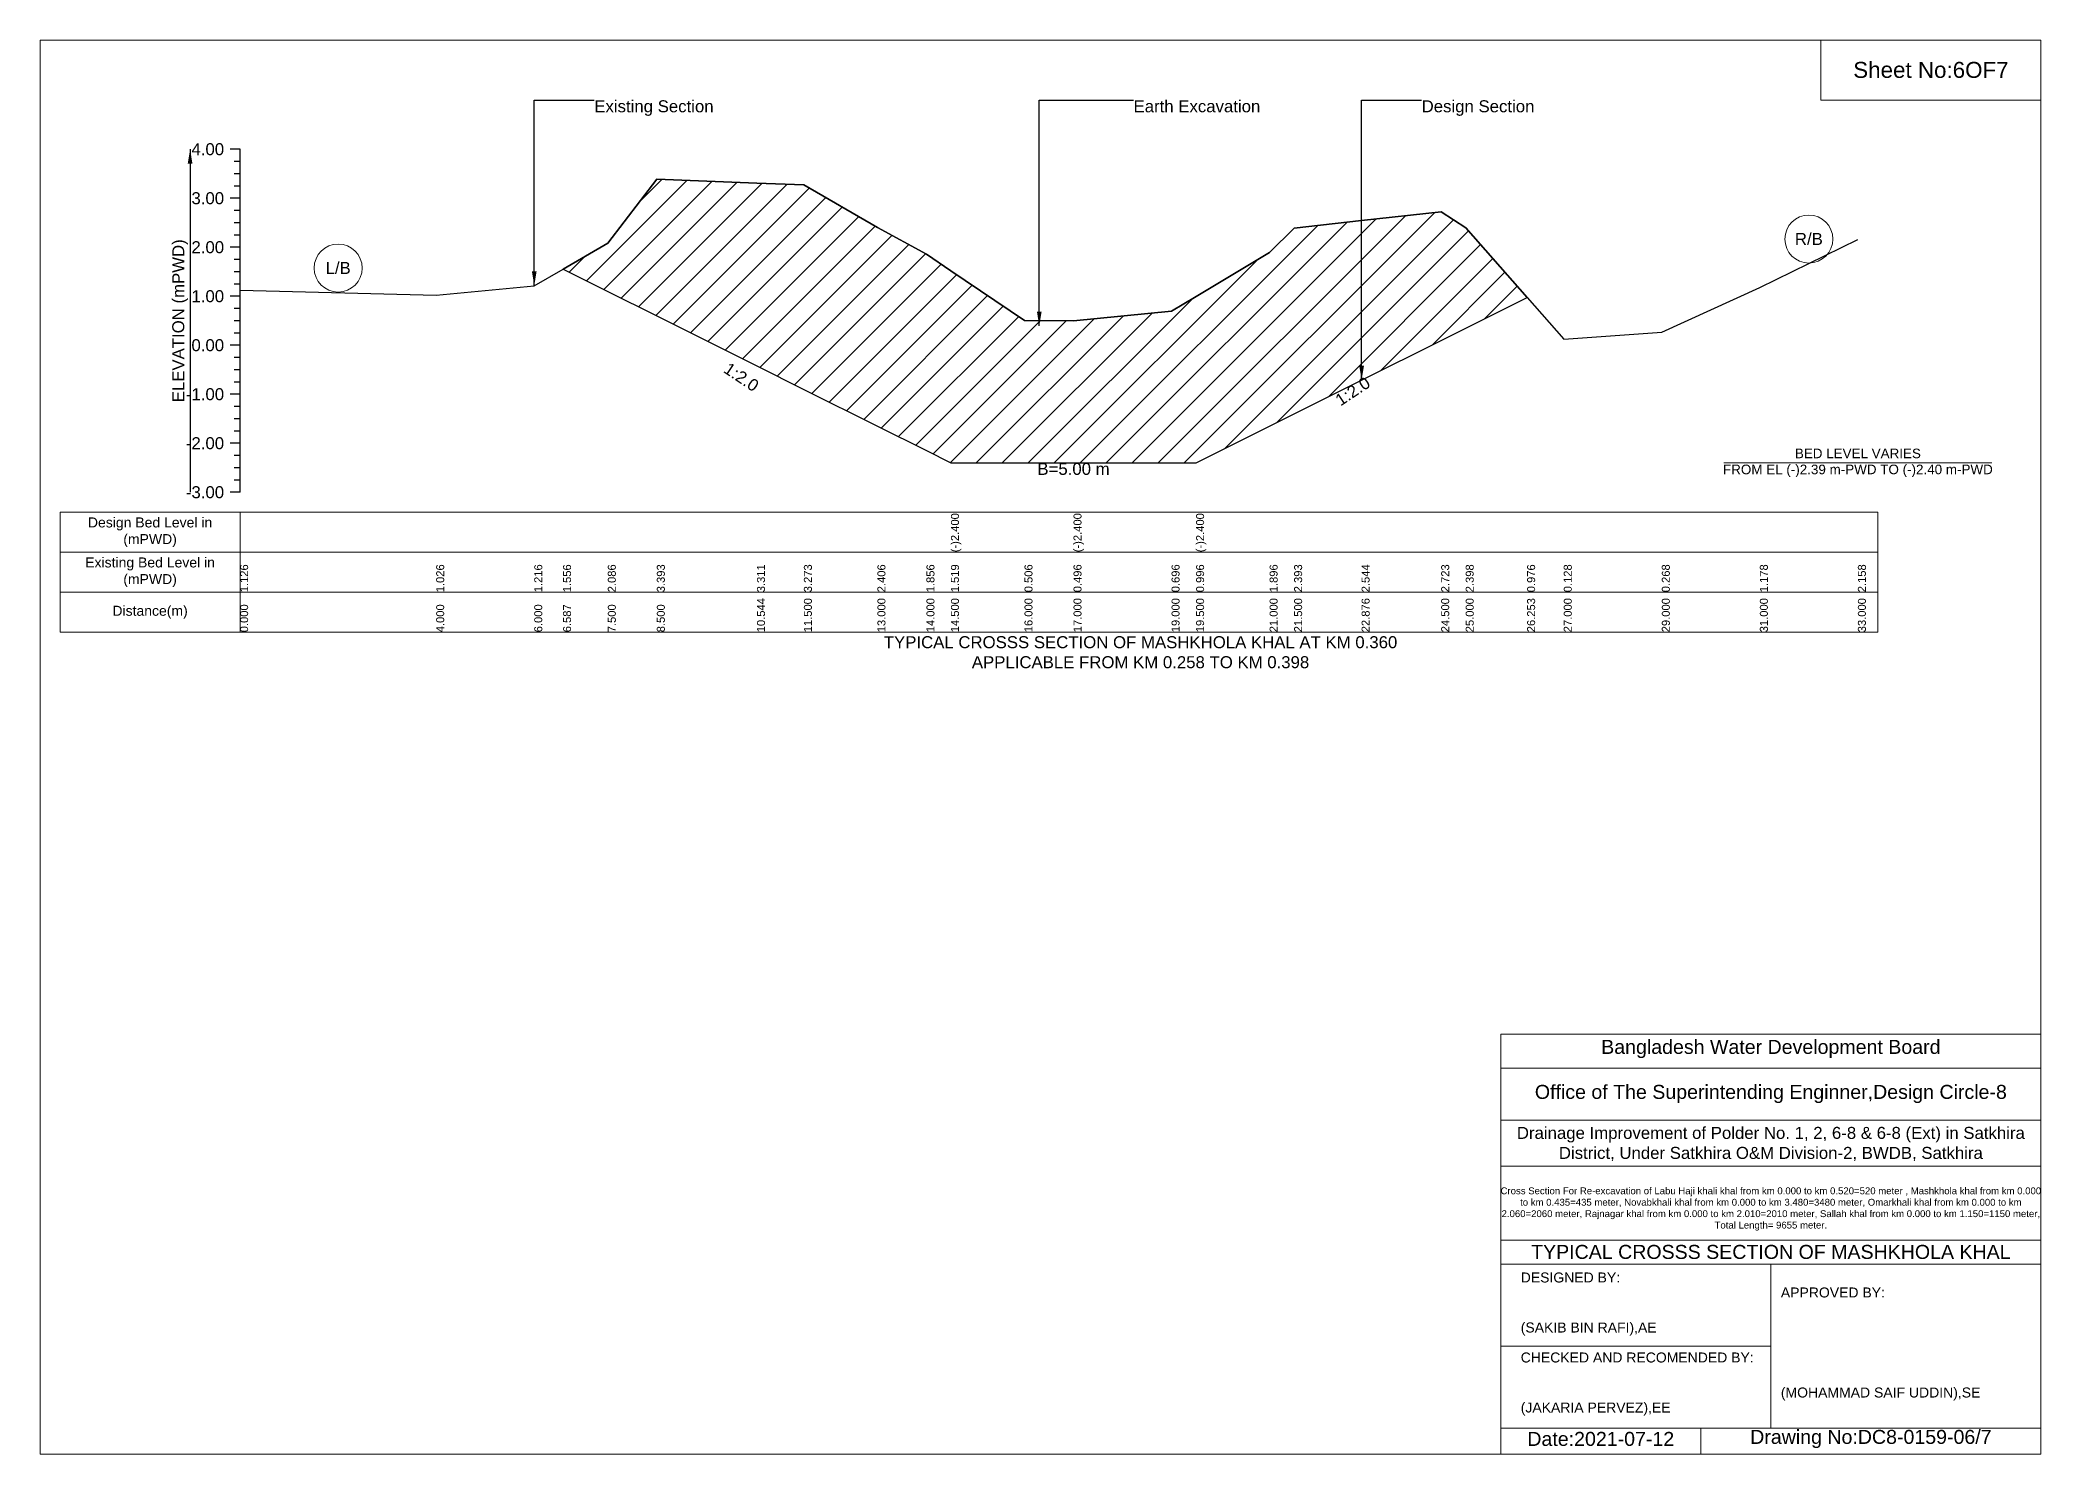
# Model space of a CAD drawing. Header units: inches. Extents: x 91000 to 648000, y -5656 to 141.
# Drawn here: x 230000 to 238000, y -5656 to 0 of the extents above; entities that cross this region are included whole.
import ezdxf

# ---------------------------------------------------------------- set-up
doc = ezdxf.new("R2010")
doc.units = ezdxf.units.IN
doc.header["$LTSCALE"] = 7
doc.header["$MEASUREMENT"] = 0
for name, color, linetype, lineweight in [('Cross section Data Border', 7, 'Continuous', 9), ('Cross Section Labels', 7, 'Continuous', 9), ('Existing_Bed_Level for Xsection', 7, 'Continuous', 25)]:
    doc.layers.add(name, color=color, linetype=linetype, lineweight=lineweight)
doc.styles.get("Standard").update_dxf_attribs({"font": 'arial.ttf'})
doc.dimstyles.get("Standard").update_dxf_attribs({"dimtxt": 0.18, "dimasz": 0.18, "dimexe": 0.18, "dimexo": 0.0625, "dimgap": 0.09, "dimtad": 0, "dimtih": 1, "dimtoh": 1, "dimdec": 4, "dimzin": 0, "dimdsep": 46, "dimtxsty": 'Standard', "dimcen": 0.09, "dimadec": 0, "dimazin": 0, "dimtfac": 1, "dimtdec": 4, "dimtofl": 0, "dimtmove": 0, "dimatfit": 3, "dimfxl": 1, "dimtolj": 1, "dimtzin": 0, "dimarcsym": 0})

msp = doc.modelspace()

# ---------------------------------------------------------------- hatches: boundary and pattern name
at = {"layer": 'Existing_Bed_Level for Xsection'}
h = msp.add_hatch(dxfattribs=at)
h.set_pattern_fill('ANSI31', color=256, scale=588, style=0)
h.paths.add_polyline_path([(232091.1, -916), (232270, -1005.5), (232466, -1103.5), (232866.5, -1303.8), (233054, -1397.5), (233348, -1544.5), (233544, -1642.5), (233642, -1691.5), (233936, -1691.5), (234132, -1691.5), (234524, -1691.5), (234622, -1691.5), (234916, -1544.5), (235014, -1495.5), (235283.8, -1360.6), (235602, -1201.5), (235700, -1152.5), (235945.5, -1029.7), (235700, -751.1), (235602, -687.4), (235283.8, -722.4), (235014, -752.1), (234916, -849.5), (234622, -1025.9), (234524, -1084.7), (234132, -1123.9), (233936, -1121.9), (233642, -923.5), (233544, -857.3), (233348, -749.5), (233054, -579.6), (232866.5, -572.1), (232466, -556.1), (232270, -812.2)])

# ---------------------------------------------------------------- linework, layer by layer
at = {"layer": 'Cross section Data Border'}
msp.add_lwpolyline([(230080, -1889.1), (237348, -1889.1), (237348, -2369.1), (230080, -2369.1)], close=True, dxfattribs=at)
for points in [[(230800, -1889.1), (230800, -2369.1)], [(230080, -2049.1), (237348, -2049.1)], [(230080, -2209.1), (237348, -2209.1)]]:
    msp.add_lwpolyline(points, dxfattribs=at)
at = {"layer": 'Cross Section Labels'}
for points in [[(230000, 0), (238000, 0), (238000, -5656), (230000, -5656)], [(237120, 0), (238000, 0), (238000, -240), (237120, -240)]]:
    msp.add_lwpolyline(points, close=True, dxfattribs=at)
for points in [[(236732.2, -1691.5), (237803.8, -1691.5)], [(235840, -5656), (235840, -3976), (238000, -3976)], [(235840, -4112), (238000, -4112)], [(235840, -4320), (238000, -4320)], [(235840, -4504), (238000, -4504)], [(235840, -4800), (238000, -4800)], [(235840, -4896), (238000, -4896)], [(236920, -4896), (236920, -5552)], [(235840, -5224), (236920, -5224)], [(235840, -5552), (238000, -5552)], [(236640, -5552), (236640, -5656)]]:
    msp.add_lwpolyline(points, dxfattribs=at)
for centre in [(237072, -796.2), (231192, -912.2)]:
    msp.add_circle(centre, 96, dxfattribs=at)
at = {"layer": 'Existing_Bed_Level for Xsection'}
for points in [[(230800, -437.1), (230760, -437.1)], [(230800, -1809.1), (230800, -1613.1), (230800, -1417.1), (230800, -1221.1), (230800, -1025.1), (230800, -829.1), (230800, -633.1), (230800, -437.1)], [(230800, -486.1), (230776, -486.1)], [(230800, -535.1), (230776, -535.1)], [(230800, -1000.4), (231584, -1020), (231976, -982.8), (232091.1, -916), (232270, -812.2), (232466, -556.1), (232866.5, -572.1), (233054, -579.6), (233348, -749.5), (233544, -857.3), (233642, -923.5), (233642, -923.5), (233936, -1121.9), (234132, -1123.9), (234132, -1123.9), (234524, -1084.7), (234622, -1025.9), (234622, -1025.9), (234916, -849.5), (235014, -752.1), (235283.8, -722.4), (235602, -687.4), (235700, -751.1), (235945.5, -1029.7), (236092, -1196), (236484, -1168.6), (236876, -990.2), (237268, -798.1)], [(230800, -633.1), (230760, -633.1)], [(230800, -584.1), (230776, -584.1)], [(230800, -682.1), (230776, -682.1)], [(230800, -731.1), (230776, -731.1)], [(230800, -780.1), (230776, -780.1)], [(230800, -829.1), (230760, -829.1)], [(230800, -878.1), (230776, -878.1)], [(230800, -927.1), (230776, -927.1)], [(230800, -1025.1), (230760, -1025.1)], [(230800, -976.1), (230776, -976.1)], [(230800, -1074.1), (230776, -1074.1)], [(230800, -1123.1), (230776, -1123.1)], [(230800, -1172.1), (230776, -1172.1)], [(230800, -1221.1), (230760, -1221.1)], [(230800, -1270.1), (230776, -1270.1)], [(230800, -1319.1), (230776, -1319.1)], [(230800, -1417.1), (230760, -1417.1)], [(230800, -1368.1), (230776, -1368.1)], [(230800, -1466.1), (230776, -1466.1)], [(230800, -1515.1), (230776, -1515.1)], [(230800, -1564.1), (230776, -1564.1)], [(230800, -1613.1), (230760, -1613.1)], [(230800, -1662.1), (230776, -1662.1)], [(230800, -1711.1), (230776, -1711.1)], [(230800, -1809.1), (230760, -1809.1)], [(230800, -1760.1), (230776, -1760.1)]]:
    msp.add_lwpolyline(points, dxfattribs=at)
msp.add_lwpolyline([(232091.1, -916), (232270, -1005.5), (232466, -1103.5), (232866.5, -1303.8), (233054, -1397.5), (233348, -1544.5), (233544, -1642.5), (233642, -1691.5), (233642, -1691.5), (233936, -1691.5), (234132, -1691.5), (234132, -1691.5), (234524, -1691.5), (234622, -1691.5), (234622, -1691.5), (234916, -1544.5), (235014, -1495.5), (235283.8, -1360.6), (235602, -1201.5), (235700, -1152.5), (235945.5, -1029.7), (235945.5, -1029.7), (235945.5, -1029.7), (235700, -751.1), (235602, -687.4), (235283.8, -722.4), (235014, -752.1), (234916, -849.5), (234622, -1025.9), (234622, -1025.9), (234524, -1084.7), (234132, -1123.9), (234132, -1123.9), (233936, -1121.9), (233642, -923.5), (233642, -923.5), (233544, -857.3), (233348, -749.5), (233054, -579.6), (232866.5, -572.1), (232466, -556.1), (232270, -812.2)], close=True, dxfattribs=at)

# ---------------------------------------------------------------- texts
at = {"layer": 'Cross section Data Border', "char_height": 40, "width": 640, "attachment_point": 5}
for s, insert in [('Design Bed Level in (mPWD)', (230440, -1969.1)), ('Existing Bed Level in (mPWD)', (230440, -2129.1)), ('Distance(m)', (230440, -2289.1))]:
    msp.add_mtext(s, dxfattribs=dict(at, insert=insert))
at = {"layer": 'Cross Section Labels'}
for s, insert, char_height, attachment_point in [('Sheet No:6OF7', (237560, -120), 64, 5), ('Existing Section', (232216, -241.1), 48, 1), ('Earth Excavation', (234372, -241.1), 48, 1), ('Design Section', (235523.8, -241.1), 48, 1), ('R/B', (237072, -796.2), 48, 5), ('L/B', (231192, -912.2), 48, 5), ('BED LEVEL VARIES ^JFROM EL (-)2.39 m-PWD TO (-)2.40 m-PWD', (237268, -1691.5), 38.4, 5), ('B=5.00 m', (234132, -1691.5), 48, 2), ('TYPICAL CROSSS SECTION OF MASHKHOLA KHAL AT KM 0.360^JAPPLICABLE FROM KM 0.258 TO KM 0.398', (234400, -2449.1), 48, 5), ('Bangladesh Water Development Board', (236920, -4036), 56, 5), ('Office of The Superintending Enginner,Design Circle-8', (236920, -4216), 56, 5)]:
    msp.add_mtext(s, dxfattribs=dict(at, insert=insert, char_height=char_height, attachment_point=attachment_point))
at = {"layer": 'Cross Section Labels', "char_height": 48, "attachment_point": 2}
for insert, rotation in [((232817.5, -1328.3), 326.30993), ((235234.8, -1385.1), 33.69007)]:
    msp.add_mtext('1:2.0', dxfattribs=dict(at, insert=insert, rotation=rotation))
at = {"layer": 'Cross Section Labels'}
for s, insert, char_height, width, attachment_point in [('Drainage Improvement of Polder No. 1, 2, 6-8 & 6-8 (Ext) in Satkhira District, Under Satkhira O&M Division-2, BWDB, Satkhira', (236920, -4416), 48, 2240, 5), ('Cross Section For Re-excavation of Labu Haji khali khal from km 0.000 to km 0.520=520 meter , Mashkhola khal from km 0.000 to km 0.435=435 meter, Novabkhali khal from km 0.000 to km 3.480=3480 meter, Omarkhali khal from km 0.000 to km 2.060=2060 meter, Rajnagar khal from km 0.000 to km 2.010=2010 meter, Sallah khal from km 0.000 to km 1.150=1150 meter, Total Length= 9655 meter. ', (236920, -4676), 27.4148, 2160, 5), ('TYPICAL CROSSS SECTION OF MASHKHOLA KHAL', (236920, -4848), 56, 2240, 5), ('DESIGNED BY:^J^J^J(SAKIB BIN RAFI),AE', (235920, -5056), 40, 1120, 4), ('APPROVED BY:^J^J^J^J^J^J(MOHAMMAD SAIF UDDIN),SE', (236960, -5216), 40, 1120, 4), ('CHECKED AND RECOMENDED BY:^J^J^J(JAKARIA PERVEZ),EE', (235920, -5376), 40, 1120, 4), ('Date:2021-07-12', (236240, -5596), 56, 1120, 5), ('Drawing No:DC8-0159-06/7', (237320, -5596), 56, 1760, 5)]:
    msp.add_mtext(s, dxfattribs=dict(at, insert=insert, char_height=char_height, width=width, attachment_point=attachment_point))
at = {"layer": 'Existing_Bed_Level for Xsection', "char_height": 48, "attachment_point": 6}
for s, insert in [('4.00', (230736, -437.1)), ('3.00', (230736, -633.1)), ('2.00', (230736, -829.1)), ('1.00', (230736, -1025.1)), ('0.00', (230736, -1221.1)), ('-1.00', (230736, -1417.1)), ('-2.00', (230736, -1613.1)), ('-3.00', (230736, -1809.1))]:
    msp.add_mtext(s, dxfattribs=dict(at, insert=insert))
at = {"layer": 'Existing_Bed_Level for Xsection', "rotation": 90}
for s, insert, char_height, attachment_point in [('ELEVATION (mPWD)', (230560, -1123.1), 48, 5), ('(-)2.400', (233642, -2049.1), 32, 1), ('(-)2.400', (234132, -2049.1), 32, 1), ('(-)2.400', (234622, -2049.1), 32, 1), ('1.126', (230800, -2209.1), 32, 1), ('1.026', (231584, -2209.1), 32, 1), ('1.216', (231976, -2209.1), 32, 1), ('1.556', (232091.1, -2209.1), 32, 1), ('2.086', (232270, -2209.1), 32, 1), ('3.393', (232466, -2209.1), 32, 1), ('3.311', (232866.5, -2209.1), 32, 1), ('3.273', (233054, -2209.1), 32, 1), ('2.406', (233348, -2209.1), 32, 1), ('1.856', (233544, -2209.1), 32, 1), ('1.519', (233642, -2209.1), 32, 1), ('1.519', (233642, -2209.1), 32, 1), ('1.519', (233642, -2209.1), 32, 1), ('0.506', (233936, -2209.1), 32, 1), ('0.496', (234132, -2209.1), 32, 1), ('0.496', (234132, -2209.1), 32, 1), ('0.496', (234132, -2209.1), 32, 1), ('0.696', (234524, -2209.1), 32, 1), ('0.996', (234622, -2209.1), 32, 1), ('0.996', (234622, -2209.1), 32, 1), ('0.996', (234622, -2209.1), 32, 1), ('1.896', (234916, -2209.1), 32, 1), ('2.393', (235014, -2209.1), 32, 1), ('2.544', (235283.8, -2209.1), 32, 1), ('2.723', (235602, -2209.1), 32, 1), ('2.398', (235700, -2209.1), 32, 1), ('0.976', (235945.5, -2209.1), 32, 1), ('0.128', (236092, -2209.1), 32, 1), ('0.268', (236484, -2209.1), 32, 1), ('1.178', (236876, -2209.1), 32, 1), ('2.158', (237268, -2209.1), 32, 1), ('10.544', (232866.5, -2369.1), 32, 1), ('11.500', (233054, -2369.1), 32, 1), ('13.000', (233348, -2369.1), 32, 1), ('14.000', (233544, -2369.1), 32, 1), ('14.500', (233642, -2369.1), 32, 1), ('14.500', (233642, -2369.1), 32, 1), ('14.500', (233642, -2369.1), 32, 1), ('16.000', (233936, -2369.1), 32, 1), ('17.000', (234132, -2369.1), 32, 1), ('17.000', (234132, -2369.1), 32, 1), ('17.000', (234132, -2369.1), 32, 1), ('19.000', (234524, -2369.1), 32, 1), ('19.500', (234622, -2369.1), 32, 1), ('19.500', (234622, -2369.1), 32, 1), ('19.500', (234622, -2369.1), 32, 1), ('21.000', (234916, -2369.1), 32, 1), ('21.500', (235014, -2369.1), 32, 1), ('22.876', (235283.8, -2369.1), 32, 1), ('24.500', (235602, -2369.1), 32, 1), ('25.000', (235700, -2369.1), 32, 1), ('26.253', (235945.5, -2369.1), 32, 1), ('27.000', (236092, -2369.1), 32, 1), ('29.000', (236484, -2369.1), 32, 1), ('31.000', (236876, -2369.1), 32, 1), ('33.000', (237268, -2369.1), 32, 1), ('0.000', (230800, -2369.1), 32, 1), ('4.000', (231584, -2369.1), 32, 1), ('6.000', (231976, -2369.1), 32, 1), ('6.587', (232091.1, -2369.1), 32, 1), ('7.500', (232270, -2369.1), 32, 1), ('8.500', (232466, -2369.1), 32, 1)]:
    msp.add_mtext(s, dxfattribs=dict(at, insert=insert, char_height=char_height, attachment_point=attachment_point))

# ---------------------------------------------------------------- leaders
at = {"layer": 'Cross Section Labels', "annotation_type": 0, "has_hookline": 1, "hookline_direction": 0}
for points, text_width in [([(231976, -982.8), (231976, -241.1), (232215.9, -241.1)], 467.2), ([(233995.1, -1143.8), (233995.1, -241.1), (234371.9, -241.1)], 497), ([(235283.8, -1360.6), (235283.8, -241.1), (235523.7, -241.1)], 441.2)]:
    msp.add_leader(points, dimstyle='Standard', override={"dimasz": 57.6}, dxfattribs=dict(at, text_width=text_width))
at = {"layer": 'Existing_Bed_Level for Xsection'}
msp.add_leader([(230600, -437.1), (230600, -1809.1)], dimstyle='Standard', override={"dimasz": 57.6}, dxfattribs=at)

doc.saveas('drawing.dxf')
